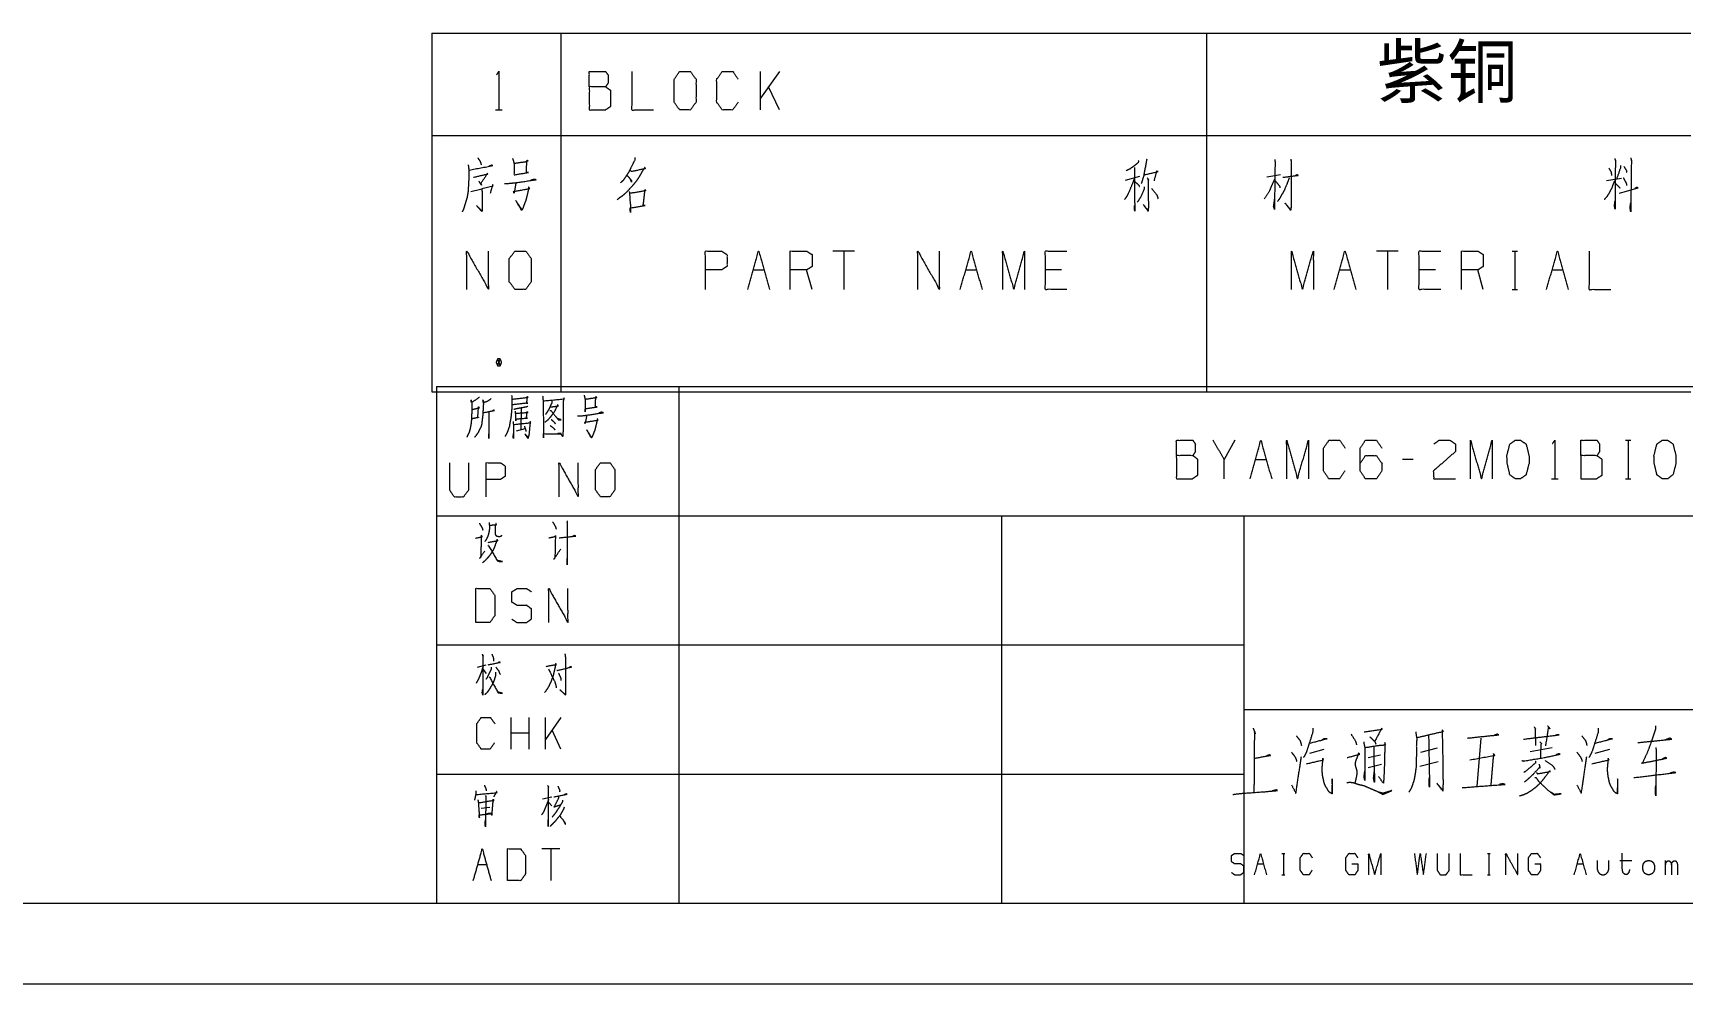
# Model space of a CAD drawing. Header units: millimetres. Extents: x 0 to 420, y 0 to 297.
# Drawn here: x 210 to 312.2, y 0 to 58.9 of the extents above; entities that cross this region are included whole.
import ezdxf

# ---------------------------------------------------------------- set-up
doc = ezdxf.new("R2010")
doc.units = ezdxf.units.MM
doc.layers.add('101', color=7, linetype='Continuous', true_color=0xffffff)

msp = doc.modelspace()

# ---------------------------------------------------------------- linework, layer by layer
at = {"layer": '101', "color": 72, "linetype": 'Continuous', "lineweight": 18}
for p, q in [((234.7, 58.89), (234.7, 52.54)), ((234.7, 58.89), (242.7, 58.89)), ((242.7, 58.89), (242.7, 52.54)), ((242.7, 58.89), (282.7, 58.89)), ((282.7, 58.89), (282.7, 52.54)), ((282.7, 58.89), (312.7, 58.89)), ((256.24, 56.51), (255.07, 54.86)), ((255.07, 54.13), (255.07, 56.51)), ((256.24, 54.13), (255.57, 55.56)), ((238.65, 54.13), (239.07, 54.13)), ((234.7, 52.54), (234.7, 36.67)), ((234.7, 52.54), (242.7, 52.54)), ((242.7, 52.54), (282.7, 52.54)), ((242.7, 52.54), (242.7, 36.67)), ((282.7, 52.54), (312.7, 52.54)), ((282.7, 52.54), (282.7, 36.67)), ((286.43, 49.98), (287.27, 50.13)), ((277.68, 49.78), (278.56, 50.03)), ((307.47, 49.76), (308.39, 49.91)), ((260.89, 45.39), (259.54, 45.39)), ((260.22, 45.39), (260.22, 43.02)), ((294.57, 45.39), (293.23, 45.39)), ((293.9, 45.39), (293.9, 43.02)), ((301.63, 45.39), (301.96, 45.39)), ((301.8, 45.39), (301.8, 43.02)), ((254.62, 44.22), (255.29, 44.22)), ((258.26, 43.02), (257.92, 44.22)), ((267.78, 44.22), (268.45, 44.22)), ((273.71, 44.22), (272.71, 44.22)), ((290.93, 44.22), (291.6, 44.22)), ((296.87, 44.22), (295.86, 44.22)), ((299.83, 43.02), (299.5, 44.22)), ((304.09, 44.22), (304.76, 44.22)), ((301.63, 43.02), (301.96, 43.02)), ((238.78, 38.71), (238.94, 38.28)), ((234.7, 36.67), (242.7, 36.67)), ((242.7, 36.67), (282.7, 36.67)), ((282.7, 36.67), (312.7, 36.67)), ((240.24, 35.65), (240.22, 34.35)), ((239.94, 34.26), (240.49, 34.41)), ((284.45, 33.67), (283.78, 32.49)), ((308.65, 33.67), (308.98, 33.67)), ((308.82, 33.67), (308.82, 31.29)), ((285.72, 32.49), (286.39, 32.49)), ((295.5, 32.49), (294.83, 32.49)), ((304.06, 31.29), (304.48, 31.29)), ((308.65, 31.29), (308.98, 31.29)), ((238.06, 19.75), (237.51, 19.61)), ((237.87, 19.5), (238.08, 19.23)), ((239.61, 14.54), (239.61, 16.51)), ((240.73, 14.54), (240.73, 16.51)), ((242.7, 16.51), (241.74, 15.14)), ((241.74, 14.54), (241.74, 16.51)), ((240.73, 15.54), (239.61, 15.54)), ((242.7, 14.54), (242.15, 15.72)), ((289.09, 14.3), (289.99, 14.54)), ((296.99, 14.61), (295.94, 14.33)), ((299.69, 15.23), (299.43, 12.23)), ((302.74, 14.4), (304.11, 14.64)), ((306.77, 14.3), (307.67, 14.54)), ((292.7, 14.02), (293.48, 14.19)), ((292.7, 13.4), (293.53, 13.61)), ((295.91, 13.5), (297.04, 13.78)), ((242.14, 11.56), (241.57, 11.44)), ((241.94, 11.27), (242.13, 11.03)), ((237.77, 10.88), (238.29, 10.96)), ((242.63, 8.37), (241.51, 8.37)), ((242.07, 8.37), (242.07, 6.4)), ((237.55, 7.39), (238.1, 7.39)), ((285.86, 7.44), (286.23, 7.44)), ((287.36, 8.09), (287.55, 8.09)), ((287.46, 8.09), (287.46, 6.77)), ((300.09, 8.09), (300.27, 8.09)), ((300.19, 8.09), (300.19, 6.77)), ((305.66, 7.44), (306.03, 7.44)), ((308.3, 7.64), (309.03, 7.64)), ((311.13, 6.77), (311.13, 7.64)), ((287.36, 6.77), (287.55, 6.77)), ((300.09, 6.77), (300.27, 6.77))]:
    msp.add_line(p, q, dxfattribs=at)
at = {"layer": '101', "color": 133, "linetype": 'Continuous', "lineweight": 18}
for p, q in [((235, 37), (415, 37)), ((235, 37), (235, 5)), ((250, 37), (250, 5)), ((235, 29), (415, 29)), ((270, 29), (270, 5)), ((285, 29), (285, 5)), ((235, 21), (285, 21)), ((285, 17), (394, 17)), ((235, 13), (285, 13)), ((25, 5), (415, 5)), ((235, 5), (415, 5)), ((0, 0), (420, 0))]:
    msp.add_line(p, q, dxfattribs=at)
at = {"layer": '101', "color": 72, "linetype": 'Continuous', "lineweight": 18}
for points, knots in [([(238.72, 56.31), (238.86, 56.51), (238.86, 54.13)], [0, 0, 0.093539, 1, 1]), ([(244.46, 55.56), (244.46, 56.51), (245.47, 56.51), (245.63, 56.28), (245.63, 55.81), (245.47, 55.56), (244.46, 55.56), (244.46, 54.13), (245.45, 54.13), (245.79, 54.36), (245.79, 55.33), (245.47, 55.56)], [0, 0, 0.115921, 0.238854, 0.272484, 0.330445, 0.366568, 0.489502, 0.663383, 0.784153, 0.83346, 0.952442, 1, 1]), ([(247.09, 56.51), (247.09, 54.13), (248.43, 54.13)], [0, 0, 0.638734, 1, 1]), ([(250.06, 54.13), (250.73, 54.13), (251.07, 54.61), (251.07, 56.03), (250.73, 56.51), (250.06, 56.51), (249.71, 56.03), (249.71, 54.61), (250.06, 54.13)], [0, 0, 0.102684, 0.191618, 0.409474, 0.498408, 0.601091, 0.691618, 0.909474, 1, 1]), ([(253.68, 54.61), (253.34, 54.13), (252.69, 54.13), (252.35, 54.61), (252.35, 56.03), (252.69, 56.51), (253.36, 56.51), (253.69, 56.03)], [0, 0, 0.114569, 0.243357, 0.357928, 0.63858, 0.753151, 0.885429, 1, 1]), ([(237.55, 51.16), (237.69, 50.96), (237.74, 50.83), (237.76, 50.73)], [0, 0, 0.50791, 0.789891, 1, 1]), ([(239.71, 51.13), (239.8, 50.81), (239.8, 50.11), (240.7, 50.26), (240.56, 50.26), (240.59, 50.91), (240.61, 51.03), (240.65, 50.96), (240.52, 50.91), (239.8, 50.81)], [0, 0, 0.088328, 0.271579, 0.510899, 0.547954, 0.71845, 0.751611, 0.773393, 0.808368, 1, 1]), ([(247.29, 51.18), (247.27, 51.01), (247.04, 50.56), (246.92, 50.31), (246.76, 50.06), (246.57, 49.78), (246.39, 49.61)], [0, 0, 0.095504, 0.369965, 0.521288, 0.682201, 0.865032, 1, 1]), ([(307.98, 51.13), (308.02, 50.98), (308, 48.01), (307.96, 48.18), (308, 48.51)], [0, 0, 0.042397, 0.860947, 0.910064, 1, 1]), ([(308.97, 51.16), (309.01, 50.98), (308.97, 47.83), (308.93, 48.06), (308.97, 48.38)], [0, 0, 0.045967, 0.857128, 0.915822, 1, 1]), ([(236.96, 50.73), (237, 50.41), (237, 49.98), (236.98, 49.61), (236.95, 49.08), (236.89, 48.71), (236.8, 48.43), (236.73, 48.18), (236.66, 47.96), (236.59, 47.83)], [0, 0, 0.110433, 0.253934, 0.380797, 0.558582, 0.686394, 0.784066, 0.871773, 0.951487, 1, 1]), ([(237.02, 50.41), (238.48, 50.68), (238.41, 50.71), (238.24, 50.63)], [0, 0, 0.848267, 0.891008, 1, 1]), ([(237.28, 49.96), (238.16, 50.16), (238.16, 50.21), (237.74, 49.58), (237.79, 49.46), (237.62, 49.71)], [0, 0, 0.420865, 0.443937, 0.794761, 0.857815, 1, 1]), ([(247.02, 50.36), (247.08, 50.33), (247.94, 50.51), (247.89, 50.56), (247.73, 50.31), (247.56, 50.01), (247.4, 49.76), (247.2, 49.51), (246.99, 49.28), (246.76, 49.03), (246.51, 48.81), (246.48, 48.78), (246.32, 48.68), (246.18, 48.56)], [0, 0, 0.015997, 0.25635, 0.276238, 0.356775, 0.451515, 0.532164, 0.618265, 0.702419, 0.794757, 0.885794, 0.897611, 0.948656, 1, 1]), ([(278.49, 50.98), (278.45, 50.86), (278.21, 50.66), (277.92, 50.46), (277.71, 50.36)], [0, 0, 0.126592, 0.435598, 0.772078, 1, 1]), ([(278.23, 50.56), (278.24, 48.43), (278.26, 47.86), (278.23, 47.96), (278.24, 48.21)], [0, 0, 0.695199, 0.883319, 0.917933, 1, 1]), ([(278.99, 51.08), (278.97, 50.96), (278.79, 50.01), (278.65, 49.56)], [0, 0, 0.080911, 0.698392, 1, 1]), ([(278.83, 50.11), (279.69, 50.31), (279.6, 50.33), (279.44, 49.73)], [0, 0, 0.555139, 0.612393, 1, 1]), ([(286.92, 51.06), (286.94, 50.91), (286.9, 47.98), (286.85, 48.16), (286.92, 48.66)], [0, 0, 0.04024, 0.817265, 0.865859, 1, 1]), ([(287.43, 49.96), (288.37, 50.08), (288.3, 50.11), (288.19, 50.06)], [0, 0, 0.830971, 0.896853, 1, 1]), ([(287.91, 51.08), (287.93, 50.96), (287.93, 48.11), (287.91, 47.96), (287.89, 47.91), (287.56, 48.36), (287.89, 47.96)], [0, 0, 0.029681, 0.697958, 0.733472, 0.745837, 0.877486, 1, 1]), ([(307.61, 50.53), (307.75, 50.31), (307.77, 50.18), (307.77, 50.08)], [0, 0, 0.539565, 0.797031, 1, 1]), ([(308.33, 50.68), (308.33, 50.53), (308.09, 49.83)], [0, 0, 0.168096, 1, 1]), ([(308.55, 50.63), (308.71, 50.36), (308.72, 50.26)], [0, 0, 0.758294, 1, 1]), ([(237.12, 49.08), (238.5, 49.43), (238.48, 49.51), (238.32, 48.96)], [0, 0, 0.686317, 0.723581, 1, 1]), ([(237.81, 49.26), (237.83, 48.26), (237.83, 47.96), (237.81, 47.83), (237.48, 48.21), (237.79, 47.88)], [0, 0, 0.419268, 0.545254, 0.598134, 0.809288, 1, 1]), ([(239.2, 49.58), (239.45, 49.58), (239.94, 49.63), (241.16, 49.81), (241.04, 49.83), (240.84, 49.78)], [0, 0, 0.107302, 0.323284, 0.858067, 0.912877, 1, 1]), ([(239.92, 49.63), (239.8, 48.98), (239.76, 49.08), (240.77, 49.26), (240.7, 49.36), (240.7, 49.26), (240.59, 48.78), (240.52, 48.51), (240.42, 48.26), (240.35, 48.06), (240.29, 47.93), (240.26, 47.91), (239.9, 48.53), (240.28, 47.96)], [0, 0, 0.136459, 0.158281, 0.369152, 0.394485, 0.41517, 0.515533, 0.574057, 0.630017, 0.673802, 0.701767, 0.710725, 0.8588, 1, 1]), ([(246.81, 50.06), (246.85, 50.03), (247.06, 49.78), (247.08, 49.66), (247.01, 49.83)], [0, 0, 0.063286, 0.54086, 0.724723, 1, 1]), ([(246.92, 49.08), (246.95, 49.01), (246.99, 48.33), (247.01, 48.26), (247.01, 47.78), (246.99, 47.98), (246.99, 48.06), (247.93, 48.21), (247.8, 48.21), (247.91, 49.21), (247.94, 49.13), (247.89, 49.11), (246.97, 48.96)], [0, 0, 0.017465, 0.160179, 0.176379, 0.276649, 0.318953, 0.334833, 0.535059, 0.561188, 0.773501, 0.791057, 0.80347, 1, 1]), ([(278.23, 49.91), (278.1, 49.56), (277.85, 48.96), (277.75, 48.78), (277.61, 48.58)], [0, 0, 0.252667, 0.694246, 0.833506, 1, 1]), ([(278.24, 49.71), (278.49, 49.48), (278.54, 49.38)], [0, 0, 0.746479, 1, 1]), ([(278.84, 49.36), (278.83, 49.23), (278.61, 48.73), (278.4, 48.41)], [0, 0, 0.119747, 0.633, 1, 1]), ([(279.02, 49.93), (279.11, 49.78), (279.07, 49.81), (279.09, 48.38), (279.09, 48.03), (279.07, 47.86), (278.77, 48.28), (279.07, 47.91)], [0, 0, 0.054969, 0.068675, 0.518331, 0.628796, 0.684311, 0.848478, 1, 1]), ([(279.29, 49.28), (279.62, 48.86), (279.69, 48.63)], [0, 0, 0.69648, 1, 1]), ([(286.94, 49.91), (286.74, 49.48), (286.59, 49.11), (286.27, 48.61)], [0, 0, 0.31837, 0.596111, 1, 1]), ([(286.96, 49.73), (287.22, 49.41), (287.24, 49.31)], [0, 0, 0.805364, 1, 1]), ([(287.82, 49.93), (287.68, 49.56), (287.49, 49.11), (287.31, 48.81), (287.2, 48.61), (287.08, 48.46)], [0, 0, 0.241459, 0.536766, 0.746444, 0.882872, 1, 1]), ([(307.96, 49.73), (307.8, 49.31), (307.63, 48.98), (307.49, 48.76), (307.33, 48.58)], [0, 0, 0.342203, 0.621192, 0.82179, 1, 1]), ([(308, 49.61), (308.25, 49.36), (308.3, 49.28)], [0, 0, 0.792403, 1, 1]), ([(308.26, 48.98), (309.43, 49.31), (309.34, 49.33), (309.22, 49.26)], [0, 0, 0.836519, 0.899928, 1, 1]), ([(308.51, 49.93), (308.62, 49.73), (308.69, 49.61), (308.71, 49.46)], [0, 0, 0.43473, 0.710103, 1, 1]), ([(236.87, 43.02), (236.87, 45.39), (238.22, 43.02), (238.22, 45.39)], [0, 0, 0.317574, 0.682426, 1, 1]), ([(239.85, 43.02), (240.52, 43.02), (240.86, 43.49), (240.86, 44.92), (240.52, 45.39), (239.85, 45.39), (239.5, 44.92), (239.5, 43.49), (239.85, 43.02)], [0, 0, 0.102681, 0.191617, 0.409473, 0.498409, 0.60109, 0.691617, 0.909473, 1, 1]), ([(251.65, 43.02), (251.65, 45.39), (252.65, 45.39), (252.99, 45.17), (252.99, 44.44), (252.64, 44.22), (251.65, 44.22)], [0, 0, 0.401147, 0.571313, 0.639607, 0.762028, 0.83283, 1, 1]), ([(256.91, 43.02), (256.91, 45.39), (257.92, 45.39), (258.26, 45.17), (258.26, 44.44), (257.92, 44.22), (256.91, 44.22)], [0, 0, 0.400949, 0.571031, 0.639294, 0.761655, 0.829918, 1, 1]), ([(264.81, 43.02), (264.81, 45.39), (266.15, 43.02), (266.15, 45.39)], [0, 0, 0.317574, 0.682426, 1, 1]), ([(267.44, 43.02), (268.11, 45.39), (268.79, 43.02)], [0, 0, 0.500001, 1, 1]), ([(270.07, 43.02), (270.07, 45.39), (270.75, 43.02), (271.42, 45.39), (271.42, 43.02)], [0, 0, 0.245192, 0.5, 0.754808, 1, 1]), ([(274.05, 43.02), (272.71, 43.02), (272.71, 45.39), (274.05, 45.39)], [0, 0, 0.265391, 0.734609, 1, 1]), ([(287.96, 43.02), (287.96, 45.39), (288.63, 43.02), (289.31, 45.39), (289.31, 43.02)], [0, 0, 0.245192, 0.5, 0.754808, 1, 1]), ([(290.59, 43.02), (291.27, 45.39), (291.94, 43.02)], [0, 0, 0.499999, 1, 1]), ([(297.2, 43.02), (295.86, 43.02), (295.86, 45.39), (297.2, 45.39)], [0, 0, 0.265391, 0.734609, 1, 1]), ([(298.49, 43.02), (298.49, 45.39), (299.5, 45.39), (299.83, 45.17), (299.83, 44.44), (299.5, 44.22), (298.49, 44.22)], [0, 0, 0.400951, 0.571034, 0.639295, 0.761656, 0.829917, 1, 1]), ([(306.39, 45.39), (306.39, 43.02), (307.73, 43.02)], [0, 0, 0.638731, 1, 1]), ([(238.78, 38.28), (238.94, 38.28), (239.03, 38.51), (238.94, 38.71), (238.78, 38.71), (238.69, 38.51), (238.78, 38.28), (238.94, 38.71)], [0, 0, 0.093825, 0.236679, 0.365859, 0.459684, 0.588943, 0.731868, 1, 1]), ([(237.65, 36.33), (237.59, 36.29), (237.16, 36), (237.13, 36.18), (237.18, 36), (237.18, 35.43), (237.16, 35.07), (237.15, 34.83), (237.12, 34.59), (237.07, 34.37), (237.01, 34.15), (236.93, 33.99), (236.87, 33.86)], [0, 0, 0.024363, 0.186799, 0.24394, 0.302152, 0.485022, 0.597666, 0.675195, 0.753199, 0.825099, 0.89819, 0.953346, 1, 1]), ([(238.38, 36.24), (238.13, 36.07), (237.9, 36), (237.87, 36.18), (237.9, 35.91), (237.88, 35.65), (237.87, 35.36), (237.85, 35.12), (237.82, 34.9), (237.79, 34.65), (237.74, 34.48), (237.66, 34.35), (237.59, 34.19), (237.51, 34.06), (237.43, 33.95), (237.35, 33.86)], [0, 0, 0.096323, 0.172941, 0.229419, 0.31342, 0.396988, 0.487497, 0.564126, 0.634338, 0.711439, 0.768976, 0.817389, 0.871907, 0.92032, 0.962889, 1, 1]), ([(239.65, 36.44), (239.66, 36.24), (239.66, 35.89), (239.65, 35.56), (239.63, 35.34), (239.6, 35.05), (239.55, 34.81), (239.51, 34.54), (239.44, 34.35), (239.37, 34.15), (239.24, 33.9)], [0, 0, 0.076501, 0.212087, 0.339339, 0.424291, 0.535104, 0.630035, 0.733301, 0.813244, 0.895184, 1, 1]), ([(239.69, 36.22), (240.66, 36.33), (240.61, 36.38), (240.57, 35.98), (240.65, 35.98), (239.68, 35.87)], [0, 0, 0.391082, 0.41692, 0.577583, 0.608918, 1, 1]), ([(240.65, 35.78), (240.6, 35.74), (240.21, 35.67), (239.99, 35.63), (239.79, 35.58)], [0, 0, 0.072261, 0.5166, 0.766884, 1, 1]), ([(241.57, 36.4), (241.6, 36.11), (241.63, 33.84), (241.61, 34.08), (242.72, 34.08), (242.64, 34.1), (242.49, 34.08)], [0, 0, 0.069512, 0.617086, 0.675679, 0.942516, 0.962044, 1, 1]), ([(241.61, 36.11), (242.92, 36.24), (242.88, 36.31), (242.85, 36.11), (242.83, 34.12), (242.81, 33.9), (242.71, 34.08)], [0, 0, 0.328131, 0.348327, 0.39841, 0.893178, 0.948288, 1, 1]), ([(242.05, 35.76), (242.11, 35.74), (242.55, 35.8), (242.5, 35.87), (242.3, 35.45), (242.14, 35.23), (242, 35.05), (241.86, 34.9), (241.71, 34.79)], [0, 0, 0.033938, 0.260457, 0.302026, 0.540811, 0.679364, 0.79501, 0.902033, 1, 1]), ([(242.13, 36.09), (242.13, 35.98), (241.99, 35.65), (241.82, 35.38), (241.74, 35.27)], [0, 0, 0.119857, 0.510439, 0.853216, 1, 1]), ([(244.14, 36.46), (244.2, 36.2), (244.2, 35.43), (244.2, 35.63), (244.95, 35.74), (244.83, 35.74), (244.86, 36.29), (244.87, 36.38), (244.91, 36.31), (244.8, 36.29), (244.2, 36.2)], [0, 0, 0.076616, 0.29412, 0.35005, 0.563218, 0.598369, 0.753976, 0.77922, 0.799829, 0.831203, 1, 1]), ([(237.21, 35.01), (237.24, 35.03), (237.6, 35.1), (237.55, 35.07), (237.6, 35.76), (237.63, 35.67), (237.2, 35.56)], [0, 0, 0.022691, 0.239272, 0.269979, 0.676982, 0.732556, 1, 1]), ([(237.88, 35.38), (238.59, 35.52), (238.54, 35.54), (238.46, 35.49)], [0, 0, 0.834819, 0.895271, 1, 1]), ([(238.24, 35.43), (238.24, 33.79), (238.23, 33.9), (238.24, 34.08)], [0, 0, 0.849785, 0.907773, 1, 1]), ([(239.74, 34.83), (239.76, 34.63), (239.77, 34.12), (239.76, 33.79), (239.74, 33.88), (239.77, 34.1)], [0, 0, 0.147471, 0.523365, 0.768668, 0.835023, 1, 1]), ([(239.77, 34.65), (240.83, 34.76), (240.8, 34.83), (240.79, 34.72), (240.74, 34.21), (240.72, 34.01), (240.66, 33.79), (240.46, 34.08), (240.68, 33.86)], [0, 0, 0.374089, 0.399759, 0.43884, 0.6176, 0.687469, 0.767897, 0.891111, 1, 1]), ([(239.86, 35.47), (239.88, 35.32), (239.91, 34.88), (239.9, 34.99), (240.63, 35.05), (240.57, 35.05), (240.61, 35.45), (240.65, 35.38), (239.88, 35.32)], [0, 0, 0.056492, 0.217482, 0.258029, 0.525927, 0.548636, 0.694166, 0.720795, 1, 1]), ([(242.02, 35.52), (242.07, 35.52), (242.55, 34.94), (242.72, 34.94), (242.55, 34.99), (242.47, 35.03)], [0, 0, 0.037884, 0.645172, 0.784053, 0.927453, 1, 1]), ([(242.1, 34.96), (242.27, 34.81), (242.35, 34.7)], [0, 0, 0.630819, 1, 1]), ([(243.72, 35.18), (243.92, 35.18), (244.33, 35.23), (245.33, 35.38), (245.22, 35.41), (245.06, 35.36)], [0, 0, 0.107043, 0.322382, 0.855624, 0.914431, 1, 1]), ([(244.31, 35.23), (244.2, 34.7), (244.17, 34.79), (245, 34.92), (244.95, 35.01), (244.95, 34.92), (244.86, 34.54), (244.8, 34.3), (244.72, 34.1), (244.66, 33.95), (244.61, 33.84), (244.58, 33.82), (244.3, 34.32), (244.59, 33.86)], [0, 0, 0.136366, 0.159977, 0.371154, 0.396348, 0.418607, 0.516111, 0.579314, 0.633125, 0.675136, 0.70536, 0.714996, 0.861275, 1, 1]), ([(240.44, 34.54), (240.5, 34.37), (240.54, 34.23)], [0, 0, 0.579207, 1, 1]), ([(242.03, 34.59), (242.24, 34.43), (242.33, 34.32)], [0, 0, 0.637907, 1, 1]), ([(280.83, 32.72), (280.83, 33.67), (281.84, 33.67), (282, 33.44), (282, 32.97), (281.84, 32.72), (280.83, 32.72), (280.83, 31.29), (281.82, 31.29), (282.16, 31.52), (282.16, 32.49), (281.84, 32.72)], [0, 0, 0.115917, 0.238847, 0.27247, 0.330429, 0.366585, 0.489516, 0.663391, 0.784165, 0.833487, 0.952454, 1, 1]), ([(283.78, 31.29), (283.78, 32.49), (283.11, 33.67)], [0, 0, 0.469958, 1, 1]), ([(287.66, 31.29), (287.66, 33.67), (288.33, 31.29), (289.01, 33.67), (289.01, 31.29)], [0, 0, 0.245192, 0.5, 0.754808, 1, 1]), ([(291.27, 31.77), (290.93, 31.29), (290.28, 31.29), (289.94, 31.77), (289.94, 33.19), (290.28, 33.67), (290.95, 33.67), (291.28, 33.19)], [0, 0, 0.114567, 0.243366, 0.357935, 0.638584, 0.753154, 0.885433, 1, 1]), ([(292.22, 32.24), (292.53, 32.72), (293.22, 32.72), (293.56, 32.24), (293.56, 31.77), (293.22, 31.29), (292.53, 31.29), (292.22, 31.77), (292.22, 33.19), (292.53, 33.67), (293.22, 33.67), (293.56, 33.19)], [0, 0, 0.076964, 0.169761, 0.248074, 0.312018, 0.390331, 0.483128, 0.560092, 0.751926, 0.82889, 0.921687, 1, 1]), ([(296.77, 33.44), (297.09, 33.67), (297.78, 33.67), (298.11, 33.44), (298.11, 32.97), (296.75, 31.77), (296.77, 31.29), (298.11, 31.29)], [0, 0, 0.069691, 0.192976, 0.265274, 0.350227, 0.67474, 0.759752, 1, 1]), ([(299.05, 31.29), (299.05, 33.67), (299.72, 31.29), (300.39, 33.67), (300.39, 31.29)], [0, 0, 0.245192, 0.5, 0.754808, 1, 1]), ([(302.15, 31.29), (302.49, 31.54), (302.67, 32.24), (302.67, 32.72), (302.49, 33.44), (302.15, 33.67), (301.82, 33.67), (301.48, 33.44), (301.3, 32.72), (301.32, 32.24), (301.48, 31.54), (301.82, 31.29), (302.15, 31.29)], [0, 0, 0.067527, 0.183972, 0.260584, 0.380943, 0.446142, 0.500305, 0.565504, 0.685864, 0.762529, 0.87831, 0.945837, 1, 1]), ([(304.13, 33.47), (304.27, 33.67), (304.27, 31.29)], [0, 0, 0.093491, 1, 1]), ([(305.88, 32.72), (305.88, 33.67), (306.88, 33.67), (307.04, 33.44), (307.04, 32.97), (306.88, 32.72), (305.88, 32.72), (305.88, 31.29), (306.86, 31.29), (307.2, 31.52), (307.2, 32.49), (306.88, 32.72)], [0, 0, 0.115917, 0.238846, 0.272469, 0.330427, 0.366584, 0.489513, 0.663388, 0.78416, 0.833484, 0.952452, 1, 1]), ([(311.26, 31.29), (311.59, 31.54), (311.77, 32.24), (311.77, 32.72), (311.59, 33.44), (311.26, 33.67), (310.92, 33.67), (310.59, 33.44), (310.41, 32.72), (310.43, 32.24), (310.59, 31.54), (310.92, 31.29), (311.26, 31.29)], [0, 0, 0.067524, 0.18397, 0.260583, 0.380943, 0.446139, 0.500306, 0.565503, 0.685863, 0.762528, 0.878309, 0.945833, 1, 1]), ([(235.8, 32.28), (235.8, 30.6), (236.08, 30.18), (236.68, 30.18), (236.99, 30.6), (236.99, 32.28)], [0, 0, 0.33715, 0.438599, 0.557782, 0.66285, 1, 1]), ([(238.07, 30.18), (238.07, 32.28), (238.96, 32.28), (239.25, 32.08), (239.25, 31.44), (238.94, 31.24), (238.07, 31.24)], [0, 0, 0.401145, 0.571312, 0.639588, 0.762043, 0.832818, 1, 1]), ([(242.59, 30.18), (242.59, 32.28), (243.78, 30.18), (243.78, 32.28)], [0, 0, 0.317574, 0.682426, 1, 1]), ([(245.15, 30.18), (245.75, 30.18), (246.04, 30.6), (246.04, 31.86), (245.75, 32.28), (245.15, 32.28), (244.84, 31.86), (244.84, 30.6), (245.15, 30.18)], [0, 0, 0.102684, 0.19162, 0.409478, 0.498414, 0.601098, 0.69162, 0.909478, 1, 1]), ([(242.19, 28.63), (242.37, 28.3), (242.41, 28.16)], [0, 0, 0.736529, 1, 1]), ([(243.08, 28.69), (243.09, 28.54), (243.09, 25.96), (243.08, 26.13), (243.09, 26.35)], [0, 0, 0.049514, 0.872927, 0.929447, 1, 1]), ([(237.41, 27.61), (237.83, 27.7), (237.77, 27.79), (237.76, 27.61), (237.74, 26.44), (237.66, 26.35), (237.99, 26.82)], [0, 0, 0.167423, 0.209474, 0.278412, 0.733407, 0.77923, 1, 1]), ([(237.65, 28.54), (237.83, 28.23), (237.86, 28.1)], [0, 0, 0.726452, 1, 1]), ([(238.25, 28.58), (238.27, 28.39), (238.27, 28.16), (238.24, 27.97), (238.19, 27.77), (238.13, 27.63), (238.07, 27.52), (237.99, 27.41)], [0, 0, 0.161542, 0.340478, 0.5035, 0.668955, 0.78764, 0.890429, 1, 1]), ([(238.29, 28.41), (238.71, 28.45), (238.68, 28.52), (238.63, 28.34), (238.63, 28.19), (238.63, 27.9), (238.64, 27.83), (238.68, 27.77), (238.74, 27.74), (238.82, 27.72), (238.93, 27.72), (238.99, 27.74), (239.04, 27.79)], [0, 0, 0.256859, 0.301241, 0.412003, 0.505685, 0.679663, 0.720912, 0.7653, 0.805445, 0.85461, 0.920837, 0.960983, 1, 1]), ([(241.95, 27.63), (242.39, 27.72), (242.36, 27.77), (242.33, 26.4), (242.27, 26.31), (242.69, 26.93)], [0, 0, 0.1636, 0.183444, 0.685806, 0.725489, 1, 1]), ([(242.59, 27.63), (243.61, 27.74), (243.55, 27.77), (243.42, 27.72)], [0, 0, 0.837047, 0.891364, 1, 1]), ([(238.19, 27.35), (238.8, 27.46), (238.75, 27.52), (238.61, 27.13), (238.54, 26.95), (238.46, 26.8), (238.33, 26.6), (238.19, 26.42), (238.05, 26.27), (237.94, 26.16), (237.85, 26.09)], [0, 0, 0.254945, 0.288373, 0.46206, 0.541629, 0.612971, 0.709678, 0.802672, 0.888729, 0.952734, 1, 1]), ([(238.18, 27.15), (238.21, 27.15), (238.79, 26.18), (239.08, 26.16), (238.79, 26.22), (238.71, 26.31)], [0, 0, 0.016607, 0.617585, 0.775732, 0.937327, 1, 1]), ([(237.43, 22.39), (238.3, 22.39), (238.61, 22.81), (238.61, 24.07), (238.3, 24.49), (237.43, 24.49), (237.43, 22.39)], [0, 0, 0.142136, 0.227161, 0.43179, 0.516816, 0.658952, 1, 1]), ([(239.67, 22.59), (239.97, 22.39), (240.58, 22.39), (240.88, 22.61), (240.88, 23.23), (240.58, 23.45), (239.99, 23.45), (239.67, 23.65), (239.67, 24.29), (239.99, 24.49), (240.58, 24.49), (240.88, 24.29)], [0, 0, 0.068036, 0.184055, 0.25452, 0.372336, 0.4428, 0.555841, 0.626371, 0.748394, 0.818923, 0.931964, 1, 1]), ([(241.95, 22.39), (241.95, 24.49), (243.14, 22.39), (243.14, 24.49)], [0, 0, 0.317574, 0.682426, 1, 1]), ([(242.95, 20.45), (242.98, 20.23), (242.98, 18.65), (242.99, 18.14), (242.98, 17.93), (242.97, 17.89), (242.64, 18.22), (242.97, 17.93)], [0, 0, 0.066217, 0.519982, 0.669307, 0.729162, 0.741827, 0.875056, 1, 1]), ([(237.86, 19.61), (237.77, 19.32), (237.67, 19.07), (237.57, 18.84), (237.45, 18.63)], [0, 0, 0.285939, 0.539663, 0.775436, 1, 1]), ([(237.82, 20.43), (237.89, 20.31), (237.86, 20.35), (237.86, 17.91), (237.83, 18.05), (237.86, 18.26)], [0, 0, 0.048142, 0.065074, 0.880813, 0.930182, 1, 1]), ([(238.39, 19.63), (238.37, 19.46), (238.22, 19.17), (238.12, 18.96), (238.06, 18.88)], [0, 0, 0.201933, 0.596284, 0.876828, 1, 1]), ([(238.2, 19.77), (238.94, 19.92), (238.88, 19.94), (238.81, 19.9)], [0, 0, 0.838754, 0.907252, 1, 1]), ([(238.42, 20.43), (238.5, 20.25), (238.53, 20.12), (238.53, 20)], [0, 0, 0.449924, 0.728677, 1, 1]), ([(238.66, 19.63), (238.84, 19.4), (238.88, 19.29), (238.94, 19.17)], [0, 0, 0.535201, 0.744448, 1, 1]), ([(241.78, 19.67), (242.42, 19.79), (242.38, 19.85), (242.34, 19.61), (242.28, 19.36), (242.22, 19.09), (242.1, 18.76), (241.97, 18.49), (241.96, 18.45), (241.84, 18.26), (241.69, 18.05)], [0, 0, 0.244423, 0.272769, 0.366786, 0.461903, 0.564546, 0.695473, 0.80714, 0.823505, 0.905514, 1, 1]), ([(241.93, 19.52), (242.32, 18.72), (242.39, 18.49), (242.41, 18.34)], [0, 0, 0.700218, 0.886542, 1, 1]), ([(242.45, 19.44), (242.5, 19.42), (243.35, 19.63), (243.29, 19.65), (243.23, 19.61)], [0, 0, 0.045965, 0.873307, 0.932104, 1, 1]), ([(238.65, 19.32), (238.66, 19.15), (238.58, 18.86), (238.49, 18.63), (238.39, 18.45), (238.21, 18.16), (238.11, 18.03), (237.98, 17.91)], [0, 0, 0.103476, 0.291955, 0.443856, 0.57619, 0.787107, 0.887317, 1, 1]), ([(238.25, 19.03), (238.3, 18.98), (238.81, 18.03), (239.09, 18.01), (238.82, 18.07), (238.75, 18.16)], [0, 0, 0.033496, 0.633661, 0.788434, 0.938664, 1, 1]), ([(242.56, 19.25), (242.69, 18.94), (242.7, 18.8)], [0, 0, 0.698424, 1, 1]), ([(238.59, 14.94), (238.31, 14.54), (237.77, 14.54), (237.49, 14.94), (237.49, 16.12), (237.77, 16.51), (238.33, 16.51), (238.61, 16.12)], [0, 0, 0.114569, 0.243366, 0.357935, 0.638584, 0.753153, 0.885431, 1, 1]), ([(285.58, 15.85), (285.72, 15.5), (285.67, 15.61), (285.65, 14.88), (285.65, 12.85), (285.62, 11.88)], [0, 0, 0.088891, 0.116032, 0.287978, 0.770794, 1, 1]), ([(288.26, 15.36), (288.48, 15.09), (288.53, 14.95), (288.57, 14.78)], [0, 0, 0.519919, 0.73571, 1, 1]), ([(289.28, 15.85), (289.28, 15.61), (289.04, 14.85), (288.87, 14.33), (288.7, 14.02)], [0, 0, 0.124612, 0.535976, 0.817159, 1, 1]), ([(291.65, 15.47), (291.92, 15.05), (291.99, 14.81)], [0, 0, 0.661595, 1, 1]), ([(292.45, 15.61), (293.57, 15.78), (293.55, 15.85), (293.11, 15.02), (292.82, 15.3), (293.13, 14.99), (293.18, 14.85)], [0, 0, 0.361754, 0.385075, 0.683732, 0.811933, 0.953357, 1, 1]), ([(295.65, 15.61), (295.72, 15.19), (295.69, 14.78), (295.69, 14.05), (295.67, 13.4), (295.62, 13.02), (295.55, 12.64), (295.43, 12.26), (295.33, 12.05), (295.23, 11.88)], [0, 0, 0.110336, 0.219176, 0.409317, 0.581468, 0.681885, 0.783317, 0.887931, 0.947989, 1, 1]), ([(295.72, 15.26), (297.35, 15.64), (297.3, 15.74), (297.3, 15.23), (297.33, 13.81), (297.33, 12.98), (297.35, 12.47), (297.33, 12.12), (297.33, 11.95), (296.96, 12.43), (297.3, 12.05)], [0, 0, 0.250211, 0.267275, 0.344454, 0.55544, 0.678925, 0.756189, 0.80777, 0.833496, 0.923863, 1, 1]), ([(296.45, 15.4), (296.5, 12.67), (296.5, 12.19), (296.48, 12.4), (296.5, 12.81)], [0, 0, 0.711346, 0.837386, 0.891777, 1, 1]), ([(298.86, 15.23), (300.79, 15.43), (300.69, 15.47), (300.52, 15.4)], [0, 0, 0.870762, 0.917258, 1, 1]), ([(302.33, 15.16), (304.52, 15.43), (304.4, 15.43), (304.25, 15.36)], [0, 0, 0.886322, 0.935177, 1, 1]), ([(302.99, 15.92), (303.08, 15.78), (303.04, 15.78), (303.08, 14.78)], [0, 0, 0.138589, 0.178592, 1, 1]), ([(303.82, 15.99), (303.96, 15.81), (303.86, 15.88), (303.69, 14.74)], [0, 0, 0.151118, 0.230947, 1, 1]), ([(305.94, 15.36), (306.16, 15.09), (306.21, 14.95), (306.25, 14.78)], [0, 0, 0.519919, 0.73571, 1, 1]), ([(306.96, 15.85), (306.96, 15.61), (306.72, 14.85), (306.55, 14.33), (306.38, 14.02)], [0, 0, 0.124612, 0.535976, 0.817159, 1, 1]), ([(310.5, 15.99), (310.5, 15.78), (310.18, 14.81), (309.96, 14.26), (309.69, 13.67), (309.64, 13.67), (311.2, 13.98), (311.11, 14.02), (310.89, 13.92)], [0, 0, 0.046524, 0.275033, 0.408547, 0.553503, 0.564467, 0.922194, 0.945453, 1, 1]), ([(287.96, 14.36), (288.18, 14.05), (288.23, 13.95), (288.28, 13.78)], [0, 0, 0.564231, 0.734008, 1, 1]), ([(289.11, 14.92), (290.16, 15.19), (289.99, 15.19), (289.82, 15.09)], [0, 0, 0.745422, 0.862772, 1, 1]), ([(292.43, 14.99), (292.5, 14.61), (292.5, 12.6), (292.45, 12.85), (292.5, 13.19)], [0, 0, 0.129595, 0.800553, 0.883167, 1, 1]), ([(292.5, 14.64), (293.38, 14.78), (293.79, 14.81), (293.74, 14.95), (293.72, 13.88), (293.7, 13.23), (293.67, 12.67), (293.65, 12.43), (293.35, 12.85)], [0, 0, 0.19844, 0.29133, 0.324006, 0.56283, 0.709269, 0.832622, 0.88681, 1, 1]), ([(293.06, 14.67), (293.06, 13.81), (293.09, 12.98), (293.09, 12.5), (293.04, 12.74), (293.09, 13.16)], [0, 0, 0.304008, 0.595981, 0.766226, 0.853067, 1, 1]), ([(303.35, 14.99), (303.45, 14.88), (303.4, 14.85), (303.38, 14.02)], [0, 0, 0.138047, 0.196037, 1, 1]), ([(305.64, 14.36), (305.86, 14.05), (305.91, 13.95), (305.96, 13.78)], [0, 0, 0.564231, 0.734008, 1, 1]), ([(306.79, 14.92), (307.84, 15.19), (307.67, 15.19), (307.5, 15.09)], [0, 0, 0.745413, 0.862762, 1, 1]), ([(309.42, 14.95), (311.5, 15.16), (311.4, 15.23), (311.13, 15.12)], [0, 0, 0.83656, 0.884539, 1, 1]), ([(310.52, 14.64), (310.55, 14.47), (310.52, 11.67), (310.5, 11.95), (310.52, 12.29)], [0, 0, 0.048504, 0.826565, 0.903707, 1, 1]), ([(285.67, 13.98), (286.65, 14.16), (286.58, 14.19), (286.4, 14.12)], [0, 0, 0.788935, 0.853351, 1, 1]), ([(287.96, 12.33), (288.23, 11.81), (288.57, 14.09)], [0, 0, 0.202025, 1, 1]), ([(288.89, 13.64), (289.94, 13.88), (289.89, 13.98), (289.87, 13.74), (289.84, 13.4), (289.84, 13.16), (289.87, 12.88), (289.96, 12.47), (290.04, 12.26), (290.14, 12.12), (290.23, 11.95), (290.36, 11.85), (290.5, 11.78), (290.48, 12.71), (290.45, 11.85)], [0, 0, 0.198344, 0.21943, 0.264161, 0.327898, 0.372403, 0.423464, 0.501848, 0.542309, 0.573454, 0.609976, 0.639453, 0.66927, 0.84099, 1, 1]), ([(291.4, 14.02), (292.18, 14.23), (292.11, 14.3), (292.04, 14.09), (291.92, 13.78), (291.89, 13.64), (291.92, 13.47), (291.99, 13.26), (292.01, 13.02), (291.94, 12.67), (291.89, 12.47)], [0, 0, 0.288064, 0.323943, 0.402265, 0.521269, 0.571261, 0.63341, 0.711732, 0.798322, 0.924133, 1, 1]), ([(299.01, 13.88), (300.55, 14.16), (300.47, 14.26), (300.3, 12.29)], [0, 0, 0.426348, 0.460962, 1, 1]), ([(302.23, 13.85), (302.3, 13.81), (302.35, 13.81), (303.6, 14.02), (304.6, 14.23), (304.52, 14.26), (304.35, 14.19)], [0, 0, 0.030219, 0.048442, 0.519501, 0.900984, 0.931204, 1, 1]), ([(303.06, 13.81), (303.08, 13.67), (303.04, 13.67), (302.74, 13.4), (302.35, 13.09)], [0, 0, 0.128575, 0.173332, 0.542438, 1, 1]), ([(303.3, 13.61), (303.35, 13.36), (303.3, 13.4), (302.96, 13.02), (302.67, 12.74), (302.38, 12.5)], [0, 0, 0.154139, 0.19152, 0.51091, 0.762599, 1, 1]), ([(303.67, 13.85), (304.16, 13.5), (304.28, 13.29)], [0, 0, 0.713213, 1, 1]), ([(305.64, 12.33), (305.91, 11.81), (306.25, 14.09)], [0, 0, 0.202025, 1, 1]), ([(306.57, 13.64), (307.62, 13.88), (307.57, 13.98), (307.55, 13.74), (307.52, 13.4), (307.52, 13.16), (307.55, 12.88), (307.64, 12.47), (307.72, 12.26), (307.81, 12.12), (307.91, 11.95), (308.03, 11.85), (308.18, 11.78), (308.16, 12.71), (308.13, 11.85)], [0, 0, 0.198344, 0.21943, 0.264161, 0.327898, 0.372403, 0.423464, 0.501848, 0.542309, 0.573454, 0.609976, 0.639453, 0.66927, 0.84099, 1, 1]), ([(237.96, 12.31), (238.05, 12.1), (238.08, 11.96)], [0, 0, 0.60334, 1, 1]), ([(241.88, 12.29), (241.94, 12.19), (241.92, 12.21), (241.92, 9.76), (241.91, 9.95), (241.92, 10.16)], [0, 0, 0.039885, 0.048388, 0.867709, 0.930393, 1, 1]), ([(291.38, 12.47), (291.57, 12.5), (291.79, 12.47), (292.11, 12.36), (292.43, 12.29), (292.89, 12.09), (293.31, 11.91), (293.62, 11.74), (294.18, 11.98), (293.62, 11.81), (293.35, 11.88)], [0, 0, 0.051192, 0.108601, 0.194771, 0.278606, 0.409736, 0.525759, 0.619013, 0.776803, 0.92843, 1, 1]), ([(298.52, 12.16), (301.18, 12.36), (301.06, 12.4), (300.84, 12.36)], [0, 0, 0.884285, 0.926313, 1, 1]), ([(303.13, 13.09), (303.21, 13.02), (303.99, 13.16), (303.94, 13.19), (303.64, 12.78), (303.47, 12.57), (303.28, 12.36), (303.06, 12.16), (302.82, 11.98), (302.55, 11.81), (302.33, 11.71), (302.08, 11.64)], [0, 0, 0.029336, 0.260529, 0.277957, 0.425843, 0.504109, 0.587084, 0.675092, 0.76223, 0.855268, 0.926058, 1, 1]), ([(303.04, 12.78), (303.11, 12.78), (303.25, 12.57), (303.79, 12.05), (304.21, 11.71), (304.67, 11.78), (304.23, 11.74), (304.04, 11.88)], [0, 0, 0.026517, 0.118382, 0.38853, 0.583999, 0.753796, 0.913393, 1, 1]), ([(309.16, 12.78), (311.74, 13.09), (311.62, 13.12), (311.4, 13.05)], [0, 0, 0.879479, 0.922284, 1, 1]), ([(237.43, 11.96), (237.43, 11.77), (237.37, 11.48), (237.34, 11.38)], [0, 0, 0.316024, 0.817546, 1, 1]), ([(237.43, 11.73), (238.75, 11.85), (238.72, 11.92), (238.54, 11.59)], [0, 0, 0.74892, 0.787784, 1, 1]), ([(237.56, 11.4), (237.59, 11.21), (237.65, 10.3), (237.64, 10.47), (238.37, 10.55), (238.28, 10.57), (238.12, 10.53)], [0, 0, 0.083432, 0.487209, 0.560757, 0.88655, 0.926463, 1, 1]), ([(238.37, 10.55), (238.43, 10.45), (238.51, 11.44), (238.54, 11.36), (237.62, 11.21)], [0, 0, 0.055629, 0.522281, 0.563367, 1, 1]), ([(238.02, 11.67), (238.05, 11.63), (238.03, 9.74), (238, 9.93), (238.03, 10.16)], [0, 0, 0.021551, 0.822258, 0.902418, 1, 1]), ([(241.94, 11.42), (241.81, 11.09), (241.7, 10.84), (241.62, 10.65), (241.5, 10.47)], [0, 0, 0.339097, 0.594725, 0.790666, 1, 1]), ([(242.8, 11.38), (242.79, 11.27), (242.61, 10.96), (242.6, 10.94), (242.46, 10.74), (242.32, 10.53), (242.16, 10.34)], [0, 0, 0.084868, 0.37449, 0.395073, 0.594273, 0.800096, 1, 1]), ([(242.55, 11.61), (242.54, 11.48), (242.29, 10.99), (242.26, 10.96), (242.71, 11.11)], [0, 0, 0.104847, 0.570662, 0.600718, 1, 1]), ([(242.26, 11.59), (243.08, 11.75), (243.02, 11.77), (242.9, 11.71)], [0, 0, 0.811183, 0.871423, 1, 1]), ([(242.51, 12.25), (242.61, 12.04), (242.63, 11.96), (242.61, 11.9)], [0, 0, 0.609647, 0.831592, 1, 1]), ([(284.33, 11.74), (284.92, 11.81), (286.33, 11.91), (287.09, 11.98), (287.01, 12.02), (286.75, 11.95)], [0, 0, 0.188613, 0.642504, 0.885466, 0.911353, 1, 1]), ([(242.9, 10.96), (242.86, 10.82), (242.68, 10.49), (242.51, 10.28), (242.32, 10.05), (242.16, 9.89), (242.03, 9.76)], [0, 0, 0.100505, 0.349354, 0.529552, 0.726518, 0.879826, 1, 1]), ([(242.63, 10.41), (242.92, 10.05), (242.98, 9.89), (242.89, 10.09)], [0, 0, 0.533337, 0.737998, 1, 1]), ([(237.27, 6.4), (237.83, 8.37), (238.38, 6.4)], [0, 0, 0.500001, 1, 1]), ([(239.39, 6.4), (240.21, 6.4), (240.5, 6.79), (240.5, 7.97), (240.21, 8.37), (239.39, 8.37), (239.39, 6.4)], [0, 0, 0.142137, 0.227162, 0.431791, 0.516816, 0.658952, 1, 1]), ([(284.25, 6.9), (284.43, 6.77), (284.81, 6.77), (285, 6.91), (285, 7.3), (284.81, 7.44), (284.44, 7.44), (284.25, 7.56), (284.25, 7.96), (284.44, 8.09), (284.81, 8.09), (285, 7.96)], [0, 0, 0.068036, 0.184054, 0.254519, 0.372335, 0.4428, 0.555843, 0.62637, 0.748394, 0.818921, 0.931964, 1, 1]), ([(289.23, 7.04), (289.05, 6.77), (288.69, 6.77), (288.5, 7.04), (288.5, 7.82), (288.69, 8.09), (289.06, 8.09), (289.24, 7.82)], [0, 0, 0.114567, 0.24337, 0.357937, 0.638582, 0.753149, 0.885433, 1, 1]), ([(291.7, 7.44), (292.07, 7.44), (292.07, 7.04), (291.89, 6.77), (291.51, 6.77), (291.32, 7.04), (291.32, 7.82), (291.52, 8.09), (291.88, 8.09), (292.06, 7.82)], [0, 0, 0.103295, 0.214796, 0.304261, 0.410274, 0.49974, 0.718896, 0.809958, 0.910535, 1, 1]), ([(292.74, 6.77), (292.74, 8.09), (293.11, 6.77), (293.49, 8.09), (293.49, 6.77)], [0, 0, 0.245192, 0.5, 0.754808, 1, 1]), ([(295.57, 8.09), (295.75, 6.77), (295.93, 8.09), (296.13, 6.77), (296.31, 8.09)], [0, 0, 0.249745, 0.499742, 0.750003, 1, 1]), ([(296.99, 8.09), (296.99, 7.04), (297.16, 6.77), (297.53, 6.77), (297.73, 7.04), (297.73, 8.09)], [0, 0, 0.337152, 0.438599, 0.557781, 0.662848, 1, 1]), ([(298.4, 8.09), (298.4, 6.77), (299.14, 6.77)], [0, 0, 0.638728, 1, 1]), ([(301.23, 6.77), (301.23, 8.09), (301.97, 6.77), (301.97, 8.09)], [0, 0, 0.317574, 0.682426, 1, 1]), ([(303.02, 7.44), (303.39, 7.44), (303.39, 7.04), (303.2, 6.77), (302.82, 6.77), (302.63, 7.04), (302.63, 7.82), (302.83, 8.09), (303.19, 8.09), (303.38, 7.82)], [0, 0, 0.103295, 0.214796, 0.304261, 0.410274, 0.49974, 0.718896, 0.809958, 0.910535, 1, 1]), ([(306.89, 7.64), (306.89, 7.12), (306.95, 6.94), (307.05, 6.82), (307.19, 6.77), (307.32, 6.77), (307.45, 6.82), (307.56, 6.94), (307.62, 7.12), (307.62, 7.64)], [0, 0, 0.242016, 0.329107, 0.404862, 0.470732, 0.529268, 0.595138, 0.670893, 0.757984, 1, 1]), ([(308.9, 7.09), (308.85, 6.9), (308.74, 6.79), (308.6, 6.79), (308.49, 6.9), (308.45, 7.09), (308.45, 8.1)], [0, 0, 0.107406, 0.190396, 0.26402, 0.350759, 0.456999, 1, 1]), ([(309.77, 6.94), (309.88, 6.82), (310.02, 6.77), (310.15, 6.77), (310.28, 6.82), (310.39, 6.94), (310.45, 7.12), (310.45, 7.31), (310.39, 7.48), (310.28, 7.6), (310.15, 7.64), (310.02, 7.64), (309.88, 7.6), (309.77, 7.48), (309.72, 7.31), (309.72, 7.12), (309.77, 6.94)], [0, 0, 0.063223, 0.118204, 0.167056, 0.222029, 0.285252, 0.357935, 0.432349, 0.5, 0.563223, 0.618196, 0.667048, 0.722029, 0.785252, 0.852903, 0.927316, 1, 1]), ([(311.13, 7.38), (311.16, 7.53), (311.26, 7.63), (311.36, 7.63), (311.46, 7.53), (311.5, 7.38), (311.5, 6.77)], [0, 0, 0.118879, 0.224456, 0.306982, 0.412559, 0.533084, 1, 1]), ([(311.5, 7.38), (311.53, 7.53), (311.63, 7.63), (311.75, 7.63), (311.83, 7.53), (311.87, 7.38), (311.87, 6.77)], [0, 0, 0.118605, 0.223938, 0.31376, 0.413913, 0.53416, 1, 1])]:
    msp.add_open_spline(points, degree=1, knots=knots, dxfattribs=at)
for points in [[(254.28, 43.02), (254.95, 45.39), (255.62, 43.02)], [(303.76, 43.02), (304.43, 45.39), (305.1, 43.02)], [(285.39, 31.29), (286.06, 33.67), (286.73, 31.29)], [(285.67, 6.77), (286.04, 8.09), (286.41, 6.77)], [(305.47, 6.77), (305.84, 8.09), (306.21, 6.77)]]:
    msp.add_open_spline(points, degree=1, dxfattribs=at)

# ---------------------------------------------------------------- texts
at = {"lineweight": 18, "insert": (293.23, 58.11), "char_height": 3.2, "attachment_point": 1}
msp.add_mtext('{\\fSimSun|b0|i0|c134|p2;紫铜}', dxfattribs=at)

doc.saveas('drawing.dxf')
